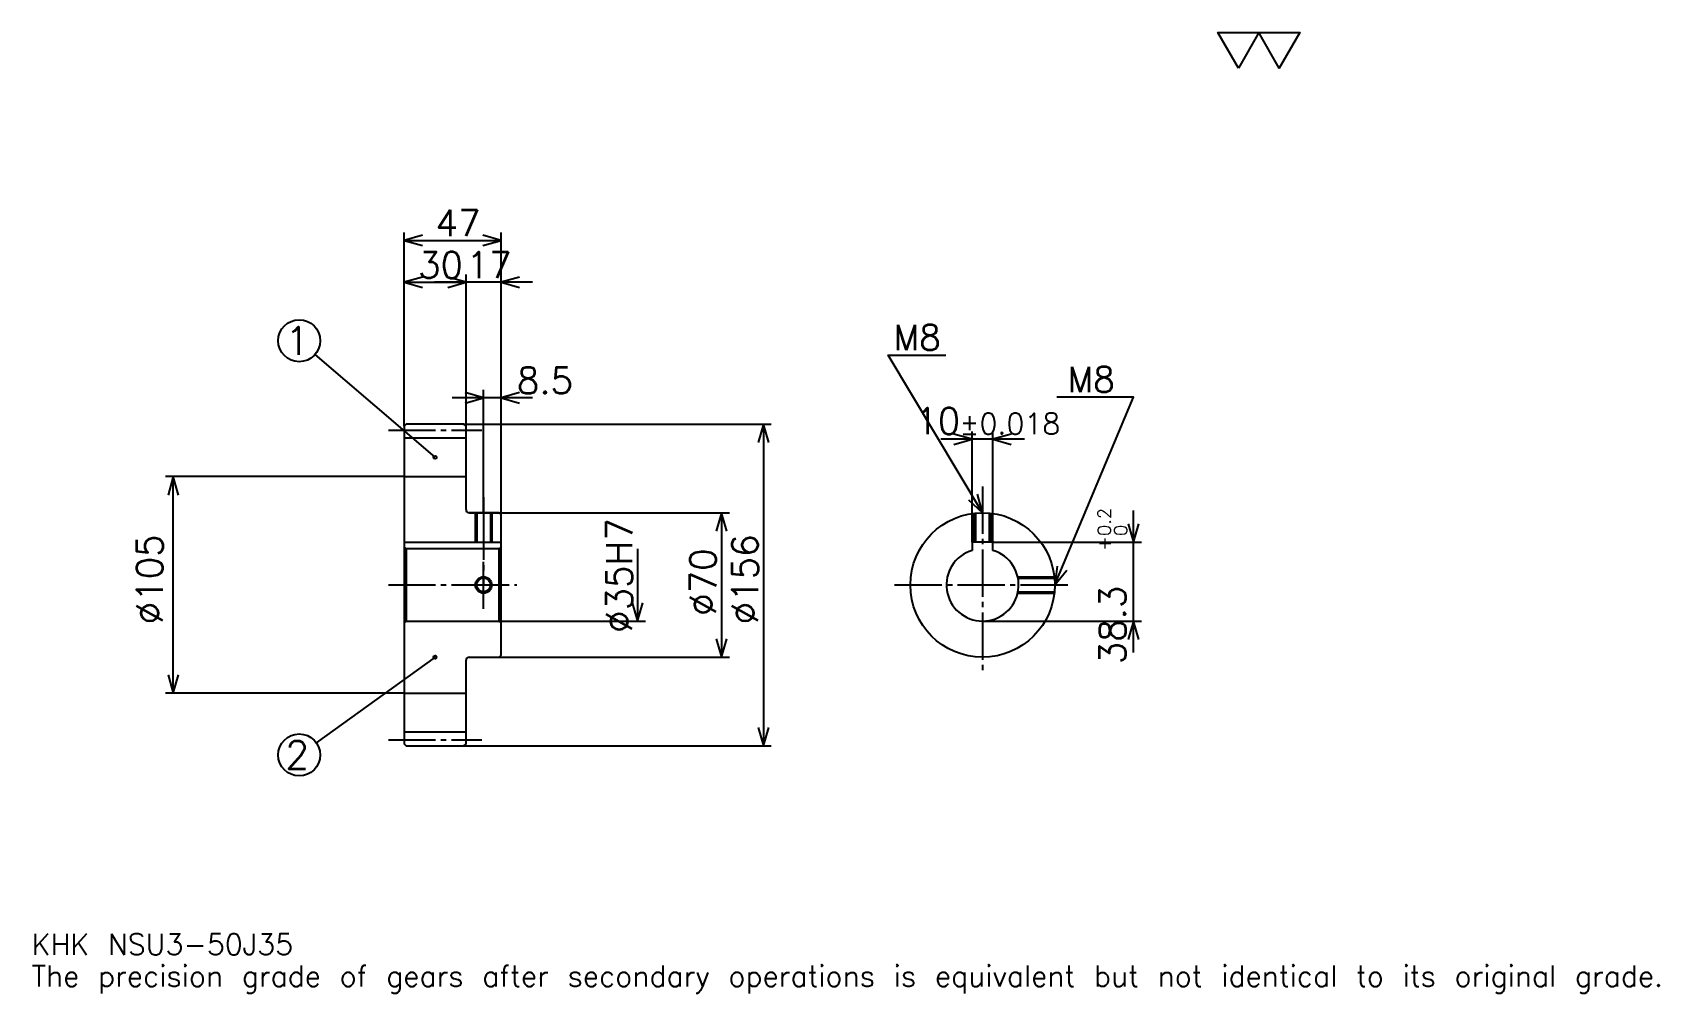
# Model space of a CAD drawing. Extents: x 26 to 815, y 9 to 475.
import ezdxf

# ---------------------------------------------------------------- set-up
doc = ezdxf.new("R2010")
doc.units = 0
doc.linetypes.add('DASHDOT', pattern=[30.521738, 22.891304, -2.543478, 2.543478, -2.543478])
doc.layers.get('0').update_dxf_attribs({"linetype": 'CONTINUOUS'})
doc.layers.add('DASHDOT', color=6, linetype='DASHDOT')
doc.styles.add('KANJI', font='TXT', dxfattribs={"bigfont": 'BIGFONT'})

msp = doc.modelspace()

# ---------------------------------------------------------------- linework, layer by layer
at = {"color": 5}
for p, q in [((206.021729, 285.293488), (206.021729, 378.130432)), ((206.021729, 374.315216), (253.021729, 374.315216)), ((253.021729, 285.293488), (253.021729, 378.130432)), ((236.021729, 285.293488), (236.021729, 357.782623)), ((206.021729, 353.967407), (236.021729, 353.967407)), ((268.282593, 353.967407), (220.760864, 353.967407)), ((221.021729, 269.168488), (162.874756, 319.039612)), ((244.521729, 285.293488), (244.521729, 301.826111)), ((268.282593, 298.010864), (229.260864, 298.010864)), ((206.021729, 284.293488), (206.021729, 285.293488)), ((235.021729, 285.293488), (253.021729, 285.293488)), ((236.021729, 284.293488), (236.021729, 285.293488)), ((244.521729, 242.293488), (244.521729, 285.293488)), ((244.521729, 242.293488), (244.521729, 285.293488)), ((253.021729, 285.293488), (384.010864, 285.293488)), ((253.021729, 241.293488), (253.021729, 285.293488)), ((380.195648, 285.293488), (380.195648, 129.293488)), ((506.673889, 277.902191), (466.152161, 277.902191)), ((481.413025, 228.093491), (481.413025, 281.717407)), ((491.413025, 228.093491), (491.413025, 281.717407)), ((206.021729, 259.793488), (90.293472, 259.793488)), ((94.108688, 154.793488), (94.108688, 259.793488)), ((237.521729, 242.293488), (253.021729, 242.293488)), ((253.021729, 242.293488), (363.663025, 242.293488)), ((359.847809, 242.293488), (359.847809, 172.293488)), ((559.565186, 174.532623), (559.565186, 243.354355)), ((319.152161, 224.793488), (319.152161, 189.793488)), ((491.413025, 228.093491), (563.380371, 228.093491)), ((253.021729, 189.793488), (322.967377, 189.793488)), ((486.413025, 189.793488), (563.380371, 189.793488)), ((221.021729, 172.293488), (163.412003, 130.863922)), ((237.521729, 172.293488), (253.021729, 172.293488)), ((253.021729, 172.293488), (363.663025, 172.293488)), ((206.021729, 154.793488), (90.293472, 154.793488)), ((235.021729, 129.293488), (253.021729, 129.293488)), ((253.021729, 129.293488), (384.010864, 129.293488))]:
    msp.add_line(p, q, dxfattribs=at)
at = {"color": 4}
for p, q in [((206.021729, 278.543488), (236.021729, 278.543488)), ((206.021729, 259.793488), (236.021729, 259.793488)), ((206.021729, 228.093491), (253.021729, 228.093491)), ((207.021729, 224.793488), (207.021729, 189.793488)), ((252.021729, 224.793488), (253.021729, 225.793488)), ((252.021729, 189.793488), (253.021729, 188.793488)), ((206.021729, 154.793488), (236.021729, 154.793488)), ((206.021729, 136.043488), (236.021729, 136.043488))]:
    msp.add_line(p, q, dxfattribs=at)
at = {"color": 7}
msp.add_lwpolyline([(610.434753, 457.82608), (600.515198, 475.019989), (640.19342, 475.019989), (630.273865, 457.82608), (620.354309, 475.019989), (610.434753, 457.82608)], dxfattribs=at)
at = {"color": 5}
for points in [[(214.923904, 376.858704), (206.021729, 374.315216), (214.923904, 371.771729)], [(244.119553, 371.771729), (253.021729, 374.315216), (244.119553, 376.858704)], [(214.923904, 356.510864), (206.021729, 353.967407), (214.923904, 351.42395)], [(227.119553, 351.42395), (236.021729, 353.967407), (227.119553, 356.510864)], [(227.119553, 351.42395), (236.021729, 353.967407), (227.119553, 356.510864)], [(261.923889, 356.510864), (253.021729, 353.967407), (261.923889, 351.42395)], [(486.413025, 242.293488), (440.630432, 318.597839), (468.608673, 318.597839)], [(235.619553, 295.467407), (244.521729, 298.010864), (235.619553, 300.554352)], [(261.923889, 300.554352), (253.021729, 298.010864), (261.923889, 295.467407)], [(521.413025, 207.293488), (559.565186, 298.25), (522.43042, 298.25)], [(382.739136, 276.391296), (380.195648, 285.293488), (377.652161, 276.391296)], [(472.510864, 275.358704), (481.413025, 277.902191), (472.510864, 280.445679)], [(500.315186, 280.445679), (491.413025, 277.902191), (500.315186, 275.358704)], [(96.652168, 250.891312), (94.108688, 259.793488), (91.565208, 250.891312)], [(479.651886, 248.618439), (486.413025, 242.293488), (484.013916, 251.235657)], [(362.391296, 233.391312), (359.847809, 242.293488), (357.304321, 233.391312)], [(557.021729, 236.995667), (559.565186, 228.093491), (562.108643, 236.995667)], [(522.510925, 216.486557), (521.413025, 207.293488), (527.201904, 214.51889)], [(316.608673, 198.695663), (319.152161, 189.793488), (321.695648, 198.695663)], [(562.108643, 180.891312), (559.565186, 189.793488), (557.021729, 180.891312)], [(357.304321, 181.195663), (359.847809, 172.293488), (362.391296, 181.195663)], [(91.565208, 163.695663), (94.108688, 154.793488), (96.652168, 163.695663)], [(377.652161, 138.195663), (380.195648, 129.293488), (382.739136, 138.195663)]]:
    msp.add_lwpolyline(points, dxfattribs=at)
at = {"color": 4}
for points in [[(236.021729, 243.793488), (236.021729, 284.293488), (235.021729, 285.293488), (207.021729, 285.293488), (206.021729, 284.293488), (206.021729, 188.793488)], [(237.521729, 172.293488), (252.021729, 172.293488), (253.021729, 173.293488), (253.021729, 241.293488), (252.021729, 242.293488), (237.521729, 242.293488)], [(240.521729, 242.293488), (240.521729, 228.093491)], [(241.196732, 242.293488), (241.196732, 228.093491)], [(247.846725, 242.293488), (247.846725, 228.093491)], [(248.521729, 242.293488), (248.521729, 228.093491)], [(482.413025, 228.093491), (482.413025, 242.064163)], [(483.088013, 228.093491), (483.088013, 242.135193)], [(489.738037, 228.093491), (489.738037, 242.135193)], [(490.413025, 228.093491), (490.413025, 242.064163)], [(206.021729, 188.793488), (207.021729, 189.793488), (252.021729, 189.793488), (252.021729, 224.793488), (207.021729, 224.793488), (206.021729, 225.793488)], [(491.413025, 224.063995), (491.413025, 228.093491), (481.413025, 228.093491), (481.413025, 224.063995)], [(503.449738, 211.293488), (521.183716, 211.293488)], [(503.594238, 210.618484), (521.254761, 210.618484)], [(503.449738, 203.293488), (521.183716, 203.293488)], [(503.594238, 203.968491), (521.254761, 203.968491)], [(206.021729, 188.793488), (206.021729, 130.293488), (207.021729, 129.293488), (235.021729, 129.293488), (236.021729, 130.293488), (236.021729, 170.793488)]]:
    msp.add_lwpolyline(points, dxfattribs=at)
at = {"color": 5}
for centre, radius in [((155.152161, 325.663055), 10.173913), ((221.021729, 269.168488), 0.763044), ((221.021729, 172.293488), 0.763044), ((155.152161, 124.92392), 10.173913)]:
    msp.add_circle(centre, radius, dxfattribs=at)
at = {"color": 4}
for centre, radius in [((486.413025, 207.293488), 35), ((244.521729, 207.293488), 3.325)]:
    msp.add_circle(centre, radius, dxfattribs=at)
at = {"color": 7}
msp.add_circle((244.521729, 207.293488), 4, dxfattribs=at)
at = {"color": 4}
for centre, radius, start, end in [((237.521729, 243.793488), 1.5, 180, 270), ((486.413025, 207.293488), 17.5, 106.601549926, 73.398450074), ((237.521729, 170.793488), 1.5, 90, 180)]:
    msp.add_arc(centre, radius, start, end, dxfattribs=at)
at = {"layer": 'DASHDOT', "color": 7}
for p, q in [((198.391296, 282.293488), (243.652161, 282.293488)), ((486.413025, 255.01088), (486.413025, 164.663055)), ((244.521729, 242.293488), (244.521729, 207.293488)), ((198.391296, 207.293488), (260.652161, 207.293488)), ((443.782593, 207.293488), (529.043457, 207.293488)), ((198.391296, 132.293488), (243.652161, 132.293488))]:
    msp.add_line(p, q, dxfattribs=at)
for points in [[(244.521729, 249.92392), (244.521729, 220.463058)], [(244.521729, 195.663055), (244.521729, 218.92392)], [(232.891296, 207.293488), (256.152161, 207.293488)]]:
    msp.add_lwpolyline(points, dxfattribs=at)

# ---------------------------------------------------------------- texts
at = {"color": 7, "style": 'KANJI'}
for s, height, p in [('47', 12.717391, (221.255432, 376.350006)), ('30', 12.717391, (212.755417, 356.002197)), ('17', 12.717391, (236.255432, 356.002197)), ('1', 13.565217, (148.369553, 318.880432)), ('M8', 12.208696, (443.173889, 321.141296)), ('8.5', 12.717391, (260.652161, 300.045654)), ('M8', 12.208696, (527.517395, 300.793488)), ('10', 12.717391, (453.803101, 280.445679)), ('%%p0.018', 10.173913, (475.293945, 280.445679)), ('2', 13.565217, (148.369553, 118.141312)), ('KHK NSU3-50J35', 10.173913, (25.434782, 27.97826)), ('The precision grade of gears after secondary operations is equivalent but not identical to its original grade.', 10.173913, (25.434782, 12.717391))]:
    msp.add_text(s, height=height, dxfattribs=at).set_placement(p)
for s, height, p in [('%%c35H7', 12.717391, (316.608673, 184.084244)), ('0.2', 6.358696, (548.628235, 231.019287)), ('%%c105', 12.717391, (89.021729, 188.217407)), ('%%c156', 12.717391, (377.652161, 188.217407)), ('+', 6.358696, (548.628235, 223.897552)), ('0', 6.358696, (556.513, 231.019287)), ('%%c70', 12.717391, (357.304321, 192.350555)), ('38.3', 12.717391, (555.75, 168.851654))]:
    msp.add_text(s, height=height, rotation=90, dxfattribs=at).set_placement(p)

doc.saveas('drawing.dxf')
